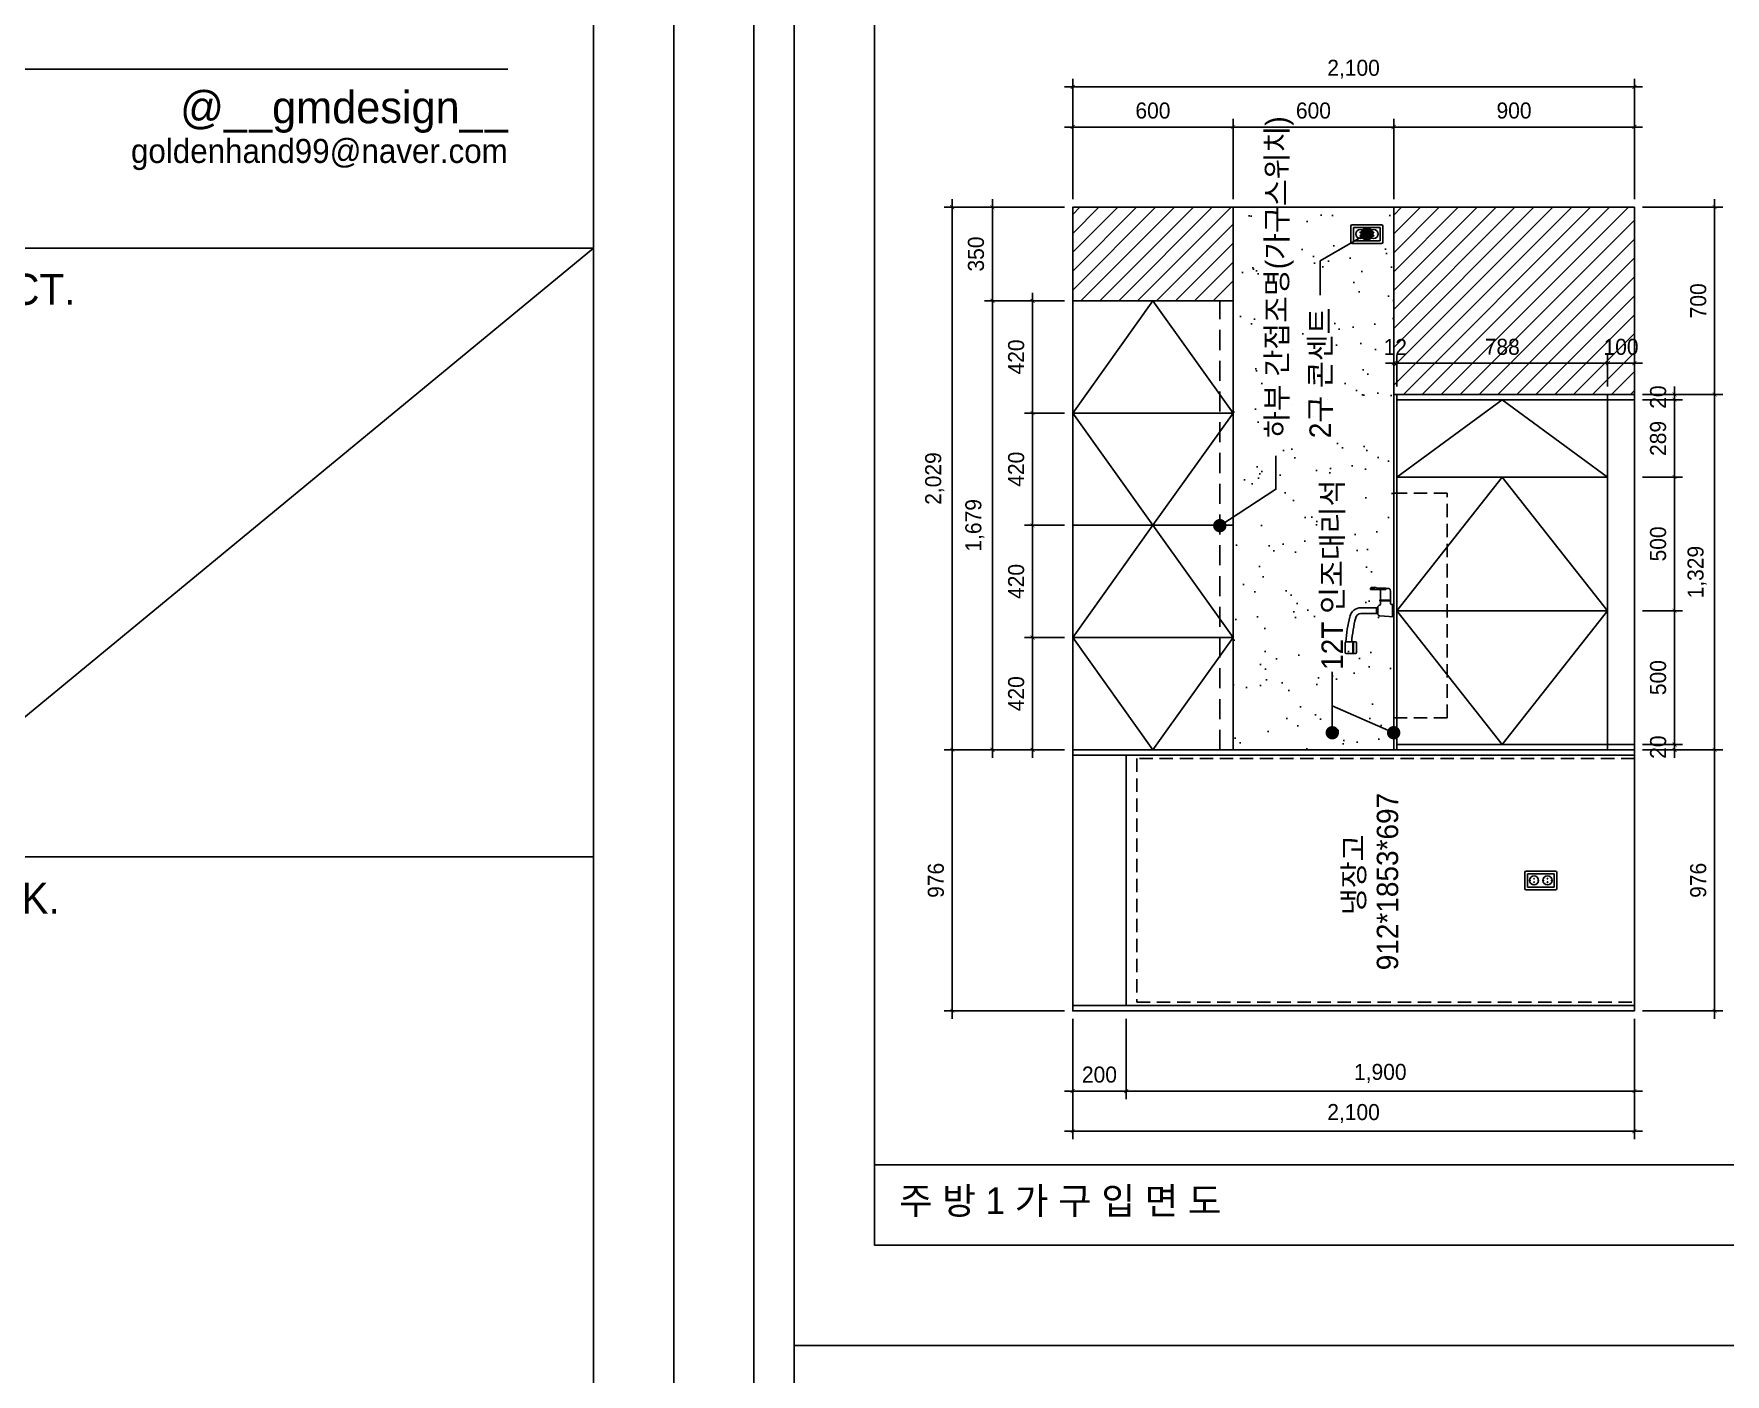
# Model space of a CAD drawing. Header units: inches. Extents: x 4138 to 127072, y -26315 to 43858.
# Drawn here: x 104946 to 111269, y 33076 to 38089 of the extents above; entities that cross this region are included whole.
import ezdxf
from ezdxf.enums import TextEntityAlignment as Align

# ---------------------------------------------------------------- set-up
doc = ezdxf.new("R2010")
doc.units = ezdxf.units.IN
doc.header["$LTSCALE"] = 50
doc.header["$MEASUREMENT"] = 0
doc.linetypes.add('DASHEDX2', pattern=[1.5, 1, -0.5])
doc.linetypes.add('HID', pattern=[2.3, 1.5, -0.8])
for name, color, linetype in [('0-ELC TEXT', 7, 'Continuous'), ('0-SHEET', 7, 'Continuous'), ('03-WAL NEW', 3, 'Continuous'), ('06-FUR', 6, 'Continuous'), ('06-LIGHT', 4, 'Continuous'), ('07-DIM WAL', 5, 'Continuous'), ('F-SYM', 7, 'Continuous'), ('FORM(YOURNAME)-11', 1, 'Continuous'), ('FU', 4, 'Continuous'), ('K-FURNITURE', 7, 'Continuous')]:
    doc.layers.add(name, color=color, linetype=linetype)
doc.styles.add('HY 울릉도 L', font='')
doc.styles.add('YOURNAME', font='HY울릉도M.TTF')
doc.styles.add('코레일둥고', font='Korail_Round_Gothic_Medium.ttf')
doc.styles.get('HY 울릉도 L').set_extended_font_data('HY울릉도L')
doc.dimstyles.new('30', dxfattribs={"dimscale": 30, "dimtxt": 2, "dimasz": 1, "dimexe": 1, "dimexo": 1, "dimgap": 1, "dimtad": 1, "dimdec": 0, "dimrnd": 0.05, "dimdsep": 46, "dimlunit": 6, "dimtxsty": 'HY 울릉도 L', "dimblk": 'ARCHTICK', "dimcen": 2.5, "dimdle": 1, "dimclrd": 133, "dimclre": 133, "dimclrt": 30, "dimadec": 0, "dimazin": 0, "dimtfac": 1, "dimtdec": 0, "dimtix": 1, "dimtmove": 2, "dimatfit": 3, "dimldrblk": 'ARCHTICK', "dimfxl": 1, "dimlwd": -1, "dimlwe": -1, "dimarcsym": 0})

# ---------------------------------------------------------------- blocks, each defined once
blk = doc.blocks.new('FORM-PLAN')
at = {"layer": 'Defpoints', "color": 158}
for p, q in [((10556, 41093), (1346, 33504)), ((1346, -1285), (-71444, -1285))]:
    blk.add_line(p, q, dxfattribs=at)
for points in [[(-71444, -2285), (10556, -2285), (10556, 55115), (-71444, 55115)], [(-69444, 53115), (-64, 53115), (-64, 1215), (-69444, 1215)]]:
    blk.add_lwpolyline(points, close=True, dxfattribs=at)
at = {"layer": 'FORM(YOURNAME)-11', "color": 251}
blk.add_line((2415, 43323), (9487, 43323), dxfattribs=at)
at = {"layer": 'FORM(YOURNAME)-11', "color": 14}
for p, q in [((1346, 41093), (10556, 41093)), ((1346, 33504), (10556, 33504))]:
    blk.add_line(p, q, dxfattribs=at)
at = {"layer": 'FORM(YOURNAME)-11', "color": 250}
blk.add_lwpolyline([(-72444, -3285), (11556, -3285), (11556, 56115), (-72444, 56115)], close=True, dxfattribs=at)
at = {"layer": 'FORM(YOURNAME)-11', "color": 14, "style": 'YOURNAME'}
for s, height, width, p in [('@__gmdesign__', 400, 1.03, (9487, 42649)), ('goldenhand99@naver.com', 300, 0.995, (9487, 42154))]:
    blk.add_text(s, height=height, dxfattribs=dict(at, width=width)).set_placement(p, align=Align.RIGHT)
for s, p in [('PROJECT.', (1603, 40579)), ('REMARK.', (1603, 32989))]:
    blk.add_text(s, height=386.1, dxfattribs=at).set_placement(p, align=Align.MIDDLE_LEFT)
at = {"layer": 'FORM(YOURNAME)-11', "color": 3, "style": 'YOURNAME'}
for tag, height, p in [('1', 450, (9905, 18188)), ('2', 450, (9905, 17544)), ('3', 450, (9905, 16257)), ('4', 450, (9905, 14326)), ('5', 515, (9905, 12009)), ('6', 515, (9905, 9757)), ('7', 515, (9905, 7504)), ('8', 515, (9905, 5252)), ('9', 515, (9905, 2999)), ('10', 515, (5655, 811)), ('11', 515, (9905, 747)), ('12', 515, (5655, -1441)), ('13', 515, (9905, -1441))]:
    blk.add_attdef(tag, text='', height=height, dxfattribs=at).set_placement(p, align=Align.MIDDLE_RIGHT)
blk = doc.blocks.new('A$C3F93256C')
at = {"layer": 'K-FURNITURE', "color": 40, "linetype": 'Continuous'}
for p, q in [((0, 177.8), (0, 142.7)), ((0, 152.5), (44, 152.5)), ((0, 149.9), (44, 149.9)), ((4, 181.8), (40, 181.8)), ((4, 138.7), (40, 138.7)), ((44, 177.8), (44, 142.7)), ((149.8, 122.5), (149.8, 59.4)), ((149.8, 64.4), (171.8, 64.4)), ((171.8, 122.5), (171.8, 59.4)), ((240, 86.1), (245, 86.1)), ((240, 29.3), (240, 86.1)), ((240, 73.2), (245, 73.2)), ((245, 73.2), (245, 86.1)), ((247.4, 67.9), (247.4, 80.8)), ((140.8, 52.1), (137.2, 0)), ((184.1, 5), (137.5, 5)), ((148.7, 59.4), (172.9, 59.4)), ((184, 6.7), (184.4, 0)), ((185.5, 49.3), (240, 49.3)), ((188.9, 12), (234, 12)), ((197.3, 49.3), (197.3, 12)), ((199.8, 49.3), (199.8, 12)), ((245, 29.3), (240, 29.3)), ((244, 22), (244, 29.3)), ((245, 29.3), (245, 62.6))]:
    blk.add_line(p, q, dxfattribs=at)
for centre, radius, start, end in [((4, 177.8), 4, 90, 180), ((4, 142.7), 4, 180, 270), ((40, 177.8), 4, 0, 90), ((40, 142.7), 4, 270, 0), ((5, -359), 539.3, 75.70659, 85.86953), ((5.4, -356.7), 515, 75.56642, 85.70206), ((129.8, 122.5), 20, 0, 78.51264), ((129.8, 122.5), 42, 0, 78.51264), ((240.4, 80.8), 6.97, 0, 49.51036), ((240.4, 67.9), 6.97, 310.48964, 49.51036), ((148.7, 51.4), 8, 90, 175.17874), ((172.9, 51.4), 8, 12.6436, 90), ((185.5, 54.3), 5, 192.6436, 270), ((188.9, 7), 5, 90, 183.94394), ((234, 22), 10, 270, 0)]:
    blk.add_arc(centre, radius, start, end, dxfattribs=at)
blk = doc.blocks.new('_ARCHTICK')
at = {"color": 0, "linetype": 'ByBlock', "const_width": 0.075}
blk.add_lwpolyline([(-0.25, -0.25), (0.25, 0.25)], dxfattribs=at)
blk = doc.blocks.new('*D342')
at = {"layer": '07-DIM WAL', "color": 133, "transparency": 16777216}
for p, q in [((110959.8, 37890.1), (108799.8, 37890.1)), ((108829.8, 37470.1), (108829.8, 37920.1)), ((110929.8, 37470.1), (110929.8, 37920.1))]:
    blk.add_line(p, q, dxfattribs=at)
at = {"layer": 'Defpoints', "color": 0, "transparency": 16777216}
for p in [(108829.8, 37890.1), (108829.8, 37440.1), (110929.8, 37440.1)]:
    blk.add_point(p, dxfattribs=at)
at = {"layer": '07-DIM WAL', "color": 133, "transparency": 16777216, "xscale": 30, "yscale": 30, "zscale": 30, "rotation": 180}
blk.add_blockref('_ARCHTICK', (108829.8, 37890.1), dxfattribs=at)
at = {"layer": '07-DIM WAL', "color": 133, "transparency": 16777216, "xscale": 30, "yscale": 30, "zscale": 30}
blk.add_blockref('_ARCHTICK', (110929.8, 37890.1), dxfattribs=at)
at = {"layer": '07-DIM WAL', "color": 30, "transparency": 16777216, "insert": (109879.8, 37956), "char_height": 60, "attachment_point": 5, "style": 'HY 울릉도 L'}
blk.add_mtext('2,100', dxfattribs=at)
blk = doc.blocks.new('*D343')
at = {"layer": '07-DIM WAL', "color": 133, "transparency": 16777216}
for p, q in [((108829.8, 37470.1), (108829.8, 37770.1)), ((109429.8, 37470.1), (109429.8, 37770.1)), ((108799.8, 37740.1), (109459.8, 37740.1))]:
    blk.add_line(p, q, dxfattribs=at)
at = {"layer": 'Defpoints', "color": 0, "transparency": 16777216}
for p in [(109429.8, 37740.1), (108829.8, 37440.1), (109429.8, 37440.1)]:
    blk.add_point(p, dxfattribs=at)
at = {"layer": '07-DIM WAL', "color": 133, "transparency": 16777216, "xscale": 30, "yscale": 30, "zscale": 30, "rotation": 180}
blk.add_blockref('_ARCHTICK', (108829.8, 37740.1), dxfattribs=at)
at = {"layer": '07-DIM WAL', "color": 133, "transparency": 16777216, "xscale": 30, "yscale": 30, "zscale": 30}
blk.add_blockref('_ARCHTICK', (109429.8, 37740.1), dxfattribs=at)
at = {"layer": '07-DIM WAL', "color": 30, "transparency": 16777216, "insert": (109129.8, 37801.3), "char_height": 60, "attachment_point": 5, "style": 'HY 울릉도 L'}
blk.add_mtext('600', dxfattribs=at)
blk = doc.blocks.new('*D344')
at = {"layer": '07-DIM WAL', "color": 133, "transparency": 16777216}
for p, q in [((109429.8, 37470.1), (109429.8, 37770.1)), ((110029.8, 37470.1), (110029.8, 37770.1)), ((109399.8, 37740.1), (110059.8, 37740.1))]:
    blk.add_line(p, q, dxfattribs=at)
at = {"layer": 'Defpoints', "color": 0, "transparency": 16777216}
for p in [(110029.8, 37740.1), (109429.8, 37440.1), (110029.8, 37440.1)]:
    blk.add_point(p, dxfattribs=at)
at = {"layer": '07-DIM WAL', "color": 133, "transparency": 16777216, "xscale": 30, "yscale": 30, "zscale": 30, "rotation": 180}
blk.add_blockref('_ARCHTICK', (109429.8, 37740.1), dxfattribs=at)
at = {"layer": '07-DIM WAL', "color": 133, "transparency": 16777216, "xscale": 30, "yscale": 30, "zscale": 30}
blk.add_blockref('_ARCHTICK', (110029.8, 37740.1), dxfattribs=at)
at = {"layer": '07-DIM WAL', "color": 30, "transparency": 16777216, "insert": (109729.8, 37801.3), "char_height": 60, "attachment_point": 5, "style": 'HY 울릉도 L'}
blk.add_mtext('600', dxfattribs=at)
blk = doc.blocks.new('*D345')
at = {"layer": '07-DIM WAL', "color": 133, "transparency": 16777216}
for p, q in [((110029.8, 37470.1), (110029.8, 37770.1)), ((110929.8, 37470.1), (110929.8, 37770.1)), ((109999.8, 37740.1), (110959.8, 37740.1))]:
    blk.add_line(p, q, dxfattribs=at)
at = {"layer": 'Defpoints', "color": 0, "transparency": 16777216}
for p in [(110929.8, 37740.1), (110029.8, 37440.1), (110929.8, 37440.1)]:
    blk.add_point(p, dxfattribs=at)
at = {"layer": '07-DIM WAL', "color": 133, "transparency": 16777216, "xscale": 30, "yscale": 30, "zscale": 30, "rotation": 180}
blk.add_blockref('_ARCHTICK', (110029.8, 37740.1), dxfattribs=at)
at = {"layer": '07-DIM WAL', "color": 133, "transparency": 16777216, "xscale": 30, "yscale": 30, "zscale": 30}
blk.add_blockref('_ARCHTICK', (110929.8, 37740.1), dxfattribs=at)
at = {"layer": '07-DIM WAL', "color": 30, "transparency": 16777216, "insert": (110479.8, 37801.4), "char_height": 60, "attachment_point": 5, "style": 'HY 울릉도 L'}
blk.add_mtext('900', dxfattribs=at)
blk = doc.blocks.new('*D346')
at = {"layer": '07-DIM WAL', "color": 133, "transparency": 16777216}
for p, q in [((110829.8, 36770.1), (110829.8, 36886.5)), ((110929.8, 36770.1), (110929.8, 36886.5)), ((110829.8, 36856.5), (110799.8, 36856.5)), ((110829.8, 36856.5), (110929.8, 36856.5)), ((110929.8, 36856.5), (110959.8, 36856.5))]:
    blk.add_line(p, q, dxfattribs=at)
at = {"layer": 'Defpoints', "color": 0, "transparency": 16777216}
for p in [(110929.8, 36856.5), (110829.8, 36740.1), (110929.8, 36740.1)]:
    blk.add_point(p, dxfattribs=at)
at = {"layer": '07-DIM WAL', "color": 133, "transparency": 16777216, "xscale": 30, "yscale": 30, "zscale": 30}
blk.add_blockref('_ARCHTICK', (110829.8, 36856.5), dxfattribs=at)
at = {"layer": '07-DIM WAL', "color": 133, "transparency": 16777216, "xscale": 30, "yscale": 30, "zscale": 30, "rotation": 180}
blk.add_blockref('_ARCHTICK', (110929.8, 36856.5), dxfattribs=at)
at = {"layer": '07-DIM WAL', "color": 30, "transparency": 16777216, "insert": (110879.8, 36917.7), "char_height": 60, "attachment_point": 5, "style": 'HY 울릉도 L'}
blk.add_mtext('100', dxfattribs=at)
blk = doc.blocks.new('*D347')
at = {"layer": '07-DIM WAL', "color": 133, "transparency": 16777216}
for p, q in [((110041.8, 36770.1), (110041.8, 36886.5)), ((110829.8, 36770.1), (110829.8, 36886.5)), ((110859.8, 36856.5), (110011.8, 36856.5))]:
    blk.add_line(p, q, dxfattribs=at)
at = {"layer": 'Defpoints', "color": 0, "transparency": 16777216}
for p in [(110041.8, 36856.5), (110041.8, 36740.1), (110829.8, 36740.1)]:
    blk.add_point(p, dxfattribs=at)
at = {"layer": '07-DIM WAL', "color": 133, "transparency": 16777216, "xscale": 30, "yscale": 30, "zscale": 30, "rotation": 180}
blk.add_blockref('_ARCHTICK', (110041.8, 36856.5), dxfattribs=at)
at = {"layer": '07-DIM WAL', "color": 133, "transparency": 16777216, "xscale": 30, "yscale": 30, "zscale": 30}
blk.add_blockref('_ARCHTICK', (110829.8, 36856.5), dxfattribs=at)
at = {"layer": '07-DIM WAL', "color": 30, "transparency": 16777216, "insert": (110435.8, 36917.8), "char_height": 60, "attachment_point": 5, "style": 'HY 울릉도 L'}
blk.add_mtext('788', dxfattribs=at)
blk = doc.blocks.new('*D348')
at = {"layer": '07-DIM WAL', "color": 133, "transparency": 16777216}
for p, q in [((110029.8, 36770.1), (110029.8, 36886.5)), ((110041.8, 36770.1), (110041.8, 36886.5)), ((110029.8, 36856.5), (109999.8, 36856.5)), ((110041.8, 36856.5), (110029.8, 36856.5)), ((110041.8, 36856.5), (110071.8, 36856.5))]:
    blk.add_line(p, q, dxfattribs=at)
at = {"layer": 'Defpoints', "color": 0, "transparency": 16777216}
for p in [(110029.8, 36856.5), (110029.8, 36740.1), (110041.8, 36740.1)]:
    blk.add_point(p, dxfattribs=at)
at = {"layer": '07-DIM WAL', "color": 133, "transparency": 16777216, "xscale": 30, "yscale": 30, "zscale": 30}
blk.add_blockref('_ARCHTICK', (110029.8, 36856.5), dxfattribs=at)
at = {"layer": '07-DIM WAL', "color": 133, "transparency": 16777216, "xscale": 30, "yscale": 30, "zscale": 30, "rotation": 180}
blk.add_blockref('_ARCHTICK', (110041.8, 36856.5), dxfattribs=at)
at = {"layer": '07-DIM WAL', "color": 30, "transparency": 16777216, "insert": (110035.8, 36917.2), "char_height": 60, "attachment_point": 5, "style": 'HY 울릉도 L'}
blk.add_mtext('12', dxfattribs=at)
blk = doc.blocks.new('*D349')
at = {"layer": '07-DIM WAL', "color": 133, "transparency": 16777216}
for p, q in [((110959.8, 37440.1), (111259.8, 37440.1)), ((111229.8, 37470.1), (111229.8, 36710.1)), ((110959.8, 36740.1), (111259.8, 36740.1))]:
    blk.add_line(p, q, dxfattribs=at)
at = {"layer": 'Defpoints', "color": 0, "transparency": 16777216}
for p in [(110929.8, 37440.1), (110929.8, 36740.1), (111229.8, 36740.1)]:
    blk.add_point(p, dxfattribs=at)
at = {"layer": '07-DIM WAL', "color": 133, "transparency": 16777216, "xscale": 30, "yscale": 30, "zscale": 30}
for p, rotation in [((111229.8, 37440.1), 90), ((111229.8, 36740.1), 270)]:
    blk.add_blockref('_ARCHTICK', p, dxfattribs=dict(at, rotation=rotation))
at = {"layer": '07-DIM WAL', "color": 30, "transparency": 16777216, "insert": (111168.6, 37090.1), "char_height": 60, "attachment_point": 5, "rotation": 90, "style": 'HY 울릉도 L'}
blk.add_mtext('700', dxfattribs=at)
blk = doc.blocks.new('*D350')
at = {"layer": '07-DIM WAL', "color": 133, "transparency": 16777216}
for p, q in [((110959.8, 36740.1), (111259.8, 36740.1)), ((111229.8, 35381.1), (111229.8, 36770.1)), ((110959.8, 35411.1), (111259.8, 35411.1))]:
    blk.add_line(p, q, dxfattribs=at)
at = {"layer": 'Defpoints', "color": 0, "transparency": 16777216}
for p in [(110929.8, 36740.1), (111229.8, 36740.1), (110929.8, 35411.1)]:
    blk.add_point(p, dxfattribs=at)
at = {"layer": '07-DIM WAL', "color": 133, "transparency": 16777216, "xscale": 30, "yscale": 30, "zscale": 30}
for p, rotation in [((111229.8, 36740.1), 90), ((111229.8, 35411.1), 270)]:
    blk.add_blockref('_ARCHTICK', p, dxfattribs=dict(at, rotation=rotation))
at = {"layer": '07-DIM WAL', "color": 30, "transparency": 16777216, "insert": (111163.9, 36075.6), "char_height": 60, "attachment_point": 5, "rotation": 90, "style": 'HY 울릉도 L'}
blk.add_mtext('1,329', dxfattribs=at)
blk = doc.blocks.new('*D351')
at = {"layer": '07-DIM WAL', "color": 133, "transparency": 16777216}
for p, q in [((110959.8, 35411.1), (111259.8, 35411.1)), ((111229.8, 35441.1), (111229.8, 34405.1)), ((110959.8, 34435.1), (111259.8, 34435.1))]:
    blk.add_line(p, q, dxfattribs=at)
at = {"layer": 'Defpoints', "color": 0, "transparency": 16777216}
for p in [(110929.8, 35411.1), (110929.8, 34435.1), (111229.8, 34435.1)]:
    blk.add_point(p, dxfattribs=at)
at = {"layer": '07-DIM WAL', "color": 133, "transparency": 16777216, "xscale": 30, "yscale": 30, "zscale": 30}
for p, rotation in [((111229.8, 35411.1), 90), ((111229.8, 34435.1), 270)]:
    blk.add_blockref('_ARCHTICK', p, dxfattribs=dict(at, rotation=rotation))
at = {"layer": '07-DIM WAL', "color": 30, "transparency": 16777216, "insert": (111168.5, 34923.1), "char_height": 60, "attachment_point": 5, "rotation": 90, "style": 'HY 울릉도 L'}
blk.add_mtext('976', dxfattribs=at)
blk = doc.blocks.new('*D352')
at = {"layer": '07-DIM WAL', "color": 133, "transparency": 16777216}
for p, q in [((111079.8, 36750.1), (111079.8, 36401.1)), ((110959.8, 36720.1), (111109.8, 36720.1)), ((110959.8, 36431.1), (111109.8, 36431.1))]:
    blk.add_line(p, q, dxfattribs=at)
at = {"layer": 'Defpoints', "color": 0, "transparency": 16777216}
for p in [(110929.8, 36720.1), (110929.8, 36431.1), (111079.8, 36431.1)]:
    blk.add_point(p, dxfattribs=at)
at = {"layer": '07-DIM WAL', "color": 133, "transparency": 16777216, "xscale": 30, "yscale": 30, "zscale": 30}
for p, rotation in [((111079.8, 36720.1), 90), ((111079.8, 36431.1), 270)]:
    blk.add_blockref('_ARCHTICK', p, dxfattribs=dict(at, rotation=rotation))
at = {"layer": '07-DIM WAL', "color": 30, "transparency": 16777216, "insert": (111018.5, 36575.6), "char_height": 60, "attachment_point": 5, "rotation": 90, "style": 'HY 울릉도 L'}
blk.add_mtext('289', dxfattribs=at)
blk = doc.blocks.new('*D353')
at = {"layer": '07-DIM WAL', "color": 133, "transparency": 16777216}
for p, q in [((110959.8, 36431.1), (111109.8, 36431.1)), ((111079.8, 36461.1), (111079.8, 35901.1)), ((110959.8, 35931.1), (111109.8, 35931.1))]:
    blk.add_line(p, q, dxfattribs=at)
at = {"layer": 'Defpoints', "color": 0, "transparency": 16777216}
for p in [(110929.8, 36431.1), (110929.8, 35931.1), (111079.8, 35931.1)]:
    blk.add_point(p, dxfattribs=at)
at = {"layer": '07-DIM WAL', "color": 133, "transparency": 16777216, "xscale": 30, "yscale": 30, "zscale": 30}
for p, rotation in [((111079.8, 36431.1), 90), ((111079.8, 35931.1), 270)]:
    blk.add_blockref('_ARCHTICK', p, dxfattribs=dict(at, rotation=rotation))
at = {"layer": '07-DIM WAL', "color": 30, "transparency": 16777216, "insert": (111018.5, 36181.1), "char_height": 60, "attachment_point": 5, "rotation": 90, "style": 'HY 울릉도 L'}
blk.add_mtext('500', dxfattribs=at)
blk = doc.blocks.new('*D354')
at = {"layer": '07-DIM WAL', "color": 133, "transparency": 16777216}
for p, q in [((110959.8, 35931.1), (111109.8, 35931.1)), ((111079.8, 35961.1), (111079.8, 35401.1)), ((110959.8, 35431.1), (111109.8, 35431.1))]:
    blk.add_line(p, q, dxfattribs=at)
at = {"layer": 'Defpoints', "color": 0, "transparency": 16777216}
for p in [(110929.8, 35931.1), (110929.8, 35431.1), (111079.8, 35431.1)]:
    blk.add_point(p, dxfattribs=at)
at = {"layer": '07-DIM WAL', "color": 133, "transparency": 16777216, "xscale": 30, "yscale": 30, "zscale": 30}
for p, rotation in [((111079.8, 35931.1), 90), ((111079.8, 35431.1), 270)]:
    blk.add_blockref('_ARCHTICK', p, dxfattribs=dict(at, rotation=rotation))
at = {"layer": '07-DIM WAL', "color": 30, "transparency": 16777216, "insert": (111018.5, 35681.1), "char_height": 60, "attachment_point": 5, "rotation": 90, "style": 'HY 울릉도 L'}
blk.add_mtext('500', dxfattribs=at)
blk = doc.blocks.new('*D355')
at = {"layer": '07-DIM WAL', "color": 133, "transparency": 16777216}
for p, q in [((108829.8, 34405.1), (108829.8, 33955.1)), ((110929.8, 34405.1), (110929.8, 33955.1)), ((110959.8, 33985.1), (108799.8, 33985.1))]:
    blk.add_line(p, q, dxfattribs=at)
at = {"layer": 'Defpoints', "color": 0, "transparency": 16777216}
for p in [(108829.8, 34435.1), (110929.8, 34435.1), (108829.8, 33985.1)]:
    blk.add_point(p, dxfattribs=at)
at = {"layer": '07-DIM WAL', "color": 133, "transparency": 16777216, "xscale": 30, "yscale": 30, "zscale": 30, "rotation": 180}
blk.add_blockref('_ARCHTICK', (108829.8, 33985.1), dxfattribs=at)
at = {"layer": '07-DIM WAL', "color": 133, "transparency": 16777216, "xscale": 30, "yscale": 30, "zscale": 30}
blk.add_blockref('_ARCHTICK', (110929.8, 33985.1), dxfattribs=at)
at = {"layer": '07-DIM WAL', "color": 30, "transparency": 16777216, "insert": (109879.8, 34051), "char_height": 60, "attachment_point": 5, "style": 'HY 울릉도 L'}
blk.add_mtext('2,100', dxfattribs=at)
blk = doc.blocks.new('*D356')
at = {"layer": '07-DIM WAL', "color": 133, "transparency": 16777216}
for p, q in [((108829.8, 34405.1), (108829.8, 34105.1)), ((109029.8, 34405.1), (109029.8, 34105.1)), ((108829.8, 34135.1), (108799.8, 34135.1)), ((108829.8, 34135.1), (109029.8, 34135.1)), ((109029.8, 34135.1), (109059.8, 34135.1))]:
    blk.add_line(p, q, dxfattribs=at)
at = {"layer": 'Defpoints', "color": 0, "transparency": 16777216}
for p in [(108829.8, 34435.1), (109029.8, 34435.1), (109029.8, 34135.1)]:
    blk.add_point(p, dxfattribs=at)
at = {"layer": '07-DIM WAL', "color": 133, "transparency": 16777216, "xscale": 30, "yscale": 30, "zscale": 30}
blk.add_blockref('_ARCHTICK', (108829.8, 34135.1), dxfattribs=at)
at = {"layer": '07-DIM WAL', "color": 133, "transparency": 16777216, "xscale": 30, "yscale": 30, "zscale": 30, "rotation": 180}
blk.add_blockref('_ARCHTICK', (109029.8, 34135.1), dxfattribs=at)
at = {"layer": '07-DIM WAL', "color": 30, "transparency": 16777216, "insert": (108929.8, 34196.3), "char_height": 60, "attachment_point": 5, "style": 'HY 울릉도 L'}
blk.add_mtext('200', dxfattribs=at)
blk = doc.blocks.new('*D357')
at = {"layer": '07-DIM WAL', "color": 133, "transparency": 16777216}
for p, q in [((109029.8, 34405.1), (109029.8, 34105.1)), ((110929.8, 34405.1), (110929.8, 34105.1)), ((108999.8, 34135.1), (110959.8, 34135.1))]:
    blk.add_line(p, q, dxfattribs=at)
at = {"layer": 'Defpoints', "color": 0, "transparency": 16777216}
for p in [(109029.8, 34435.1), (110929.8, 34435.1), (110929.8, 34135.1)]:
    blk.add_point(p, dxfattribs=at)
at = {"layer": '07-DIM WAL', "color": 133, "transparency": 16777216, "xscale": 30, "yscale": 30, "zscale": 30, "rotation": 180}
blk.add_blockref('_ARCHTICK', (109029.8, 34135.1), dxfattribs=at)
at = {"layer": '07-DIM WAL', "color": 133, "transparency": 16777216, "xscale": 30, "yscale": 30, "zscale": 30}
blk.add_blockref('_ARCHTICK', (110929.8, 34135.1), dxfattribs=at)
at = {"layer": '07-DIM WAL', "color": 30, "transparency": 16777216, "insert": (109979.8, 34201.1), "char_height": 60, "attachment_point": 5, "style": 'HY 울릉도 L'}
blk.add_mtext('1,900', dxfattribs=at)
blk = doc.blocks.new('*D358')
at = {"layer": '07-DIM WAL', "color": 133, "transparency": 16777216}
for p, q in [((108799.8, 37440.1), (108349.8, 37440.1)), ((108379.8, 37470.1), (108379.8, 35381.1)), ((108799.8, 35411.1), (108349.8, 35411.1))]:
    blk.add_line(p, q, dxfattribs=at)
at = {"layer": 'Defpoints', "color": 0, "transparency": 16777216}
for p in [(108829.8, 37440.1), (108379.8, 35411.1), (108829.8, 35411.1)]:
    blk.add_point(p, dxfattribs=at)
at = {"layer": '07-DIM WAL', "color": 133, "transparency": 16777216, "xscale": 30, "yscale": 30, "zscale": 30}
for p, rotation in [((108379.8, 37440.1), 90), ((108379.8, 35411.1), 270)]:
    blk.add_blockref('_ARCHTICK', p, dxfattribs=dict(at, rotation=rotation))
at = {"layer": '07-DIM WAL', "color": 30, "transparency": 16777216, "insert": (108313.9, 36425.6), "char_height": 60, "attachment_point": 5, "rotation": 90, "style": 'HY 울릉도 L'}
blk.add_mtext('2,029', dxfattribs=at)
blk = doc.blocks.new('*D359')
at = {"layer": '07-DIM WAL', "color": 133, "transparency": 16777216}
for p, q in [((108799.8, 35411.1), (108349.8, 35411.1)), ((108379.8, 35441.1), (108379.8, 34405.1)), ((108799.8, 34435.1), (108349.8, 34435.1))]:
    blk.add_line(p, q, dxfattribs=at)
at = {"layer": 'Defpoints', "color": 0, "transparency": 16777216}
for p in [(108829.8, 35411.1), (108379.8, 34435.1), (108829.8, 34435.1)]:
    blk.add_point(p, dxfattribs=at)
at = {"layer": '07-DIM WAL', "color": 133, "transparency": 16777216, "xscale": 30, "yscale": 30, "zscale": 30}
for p, rotation in [((108379.8, 35411.1), 90), ((108379.8, 34435.1), 270)]:
    blk.add_blockref('_ARCHTICK', p, dxfattribs=dict(at, rotation=rotation))
at = {"layer": '07-DIM WAL', "color": 30, "transparency": 16777216, "insert": (108318.5, 34923.1), "char_height": 60, "attachment_point": 5, "rotation": 90, "style": 'HY 울릉도 L'}
blk.add_mtext('976', dxfattribs=at)
blk = doc.blocks.new('*D360')
at = {"layer": '07-DIM WAL', "color": 133, "transparency": 16777216}
for p, q in [((108529.8, 35381.1), (108529.8, 37120.1)), ((108799.8, 37090.1), (108499.8, 37090.1)), ((108799.8, 35411.1), (108499.8, 35411.1))]:
    blk.add_line(p, q, dxfattribs=at)
at = {"layer": 'Defpoints', "color": 0, "transparency": 16777216}
for p in [(108529.8, 37090.1), (108829.8, 37090.1), (108829.8, 35411.1)]:
    blk.add_point(p, dxfattribs=at)
at = {"layer": '07-DIM WAL', "color": 133, "transparency": 16777216, "xscale": 30, "yscale": 30, "zscale": 30}
for p, rotation in [((108529.8, 37090.1), 90), ((108529.8, 35411.1), 270)]:
    blk.add_blockref('_ARCHTICK', p, dxfattribs=dict(at, rotation=rotation))
at = {"layer": '07-DIM WAL', "color": 30, "transparency": 16777216, "insert": (108463.9, 36250.6), "char_height": 60, "attachment_point": 5, "rotation": 90, "style": 'HY 울릉도 L'}
blk.add_mtext('1,679', dxfattribs=at)
blk = doc.blocks.new('*D361')
at = {"layer": '07-DIM WAL', "color": 133, "transparency": 16777216}
for p, q in [((108799.8, 37440.1), (108499.8, 37440.1)), ((108529.8, 37470.1), (108529.8, 37060.1)), ((108799.8, 37090.1), (108499.8, 37090.1))]:
    blk.add_line(p, q, dxfattribs=at)
at = {"layer": 'Defpoints', "color": 0, "transparency": 16777216}
for p in [(108829.8, 37440.1), (108529.8, 37090.1), (108829.8, 37090.1)]:
    blk.add_point(p, dxfattribs=at)
at = {"layer": '07-DIM WAL', "color": 133, "transparency": 16777216, "xscale": 30, "yscale": 30, "zscale": 30}
for p, rotation in [((108529.8, 37440.1), 90), ((108529.8, 37090.1), 270)]:
    blk.add_blockref('_ARCHTICK', p, dxfattribs=dict(at, rotation=rotation))
at = {"layer": '07-DIM WAL', "color": 30, "transparency": 16777216, "insert": (108468.5, 37265.1), "char_height": 60, "attachment_point": 5, "rotation": 90, "style": 'HY 울릉도 L'}
blk.add_mtext('350', dxfattribs=at)
blk = doc.blocks.new('*D362')
at = {"layer": '07-DIM WAL', "color": 133, "transparency": 16777216}
for p, q in [((108679.8, 37120.1), (108679.8, 36640.3)), ((108799.8, 37090.1), (108649.8, 37090.1)), ((108799.8, 36670.3), (108649.8, 36670.3))]:
    blk.add_line(p, q, dxfattribs=at)
at = {"layer": 'Defpoints', "color": 0, "transparency": 16777216}
for p in [(108829.8, 37090.1), (108679.8, 36670.3), (108829.8, 36670.3)]:
    blk.add_point(p, dxfattribs=at)
at = {"layer": '07-DIM WAL', "color": 133, "transparency": 16777216, "xscale": 30, "yscale": 30, "zscale": 30}
for p, rotation in [((108679.8, 37090.1), 90), ((108679.8, 36670.3), 270)]:
    blk.add_blockref('_ARCHTICK', p, dxfattribs=dict(at, rotation=rotation))
at = {"layer": '07-DIM WAL', "color": 30, "transparency": 16777216, "insert": (108618.6, 36880.2), "char_height": 60, "attachment_point": 5, "rotation": 90, "style": 'HY 울릉도 L'}
blk.add_mtext('420', dxfattribs=at)
blk = doc.blocks.new('*D363')
at = {"layer": '07-DIM WAL', "color": 133, "transparency": 16777216}
for p, q in [((108679.8, 36700.3), (108679.8, 36220.6)), ((108799.8, 36670.3), (108649.8, 36670.3)), ((108799.8, 36250.6), (108649.8, 36250.6))]:
    blk.add_line(p, q, dxfattribs=at)
at = {"layer": 'Defpoints', "color": 0, "transparency": 16777216}
for p in [(108829.8, 36670.3), (108679.8, 36250.6), (108829.8, 36250.6)]:
    blk.add_point(p, dxfattribs=at)
at = {"layer": '07-DIM WAL', "color": 133, "transparency": 16777216, "xscale": 30, "yscale": 30, "zscale": 30}
for p, rotation in [((108679.8, 36670.3), 90), ((108679.8, 36250.6), 270)]:
    blk.add_blockref('_ARCHTICK', p, dxfattribs=dict(at, rotation=rotation))
at = {"layer": '07-DIM WAL', "color": 30, "transparency": 16777216, "insert": (108618.6, 36460.4), "char_height": 60, "attachment_point": 5, "rotation": 90, "style": 'HY 울릉도 L'}
blk.add_mtext('420', dxfattribs=at)
blk = doc.blocks.new('*D364')
at = {"layer": '07-DIM WAL', "color": 133, "transparency": 16777216}
for p, q in [((108799.8, 36250.6), (108649.8, 36250.6)), ((108679.8, 36280.6), (108679.8, 35800.8)), ((108799.8, 35830.8), (108649.8, 35830.8))]:
    blk.add_line(p, q, dxfattribs=at)
at = {"layer": 'Defpoints', "color": 0, "transparency": 16777216}
for p in [(108829.8, 36250.6), (108679.8, 35830.8), (108829.8, 35830.8)]:
    blk.add_point(p, dxfattribs=at)
at = {"layer": '07-DIM WAL', "color": 133, "transparency": 16777216, "xscale": 30, "yscale": 30, "zscale": 30}
for p, rotation in [((108679.8, 36250.6), 90), ((108679.8, 35830.8), 270)]:
    blk.add_blockref('_ARCHTICK', p, dxfattribs=dict(at, rotation=rotation))
at = {"layer": '07-DIM WAL', "color": 30, "transparency": 16777216, "insert": (108618.6, 36040.7), "char_height": 60, "attachment_point": 5, "rotation": 90, "style": 'HY 울릉도 L'}
blk.add_mtext('420', dxfattribs=at)
blk = doc.blocks.new('*D365')
at = {"layer": '07-DIM WAL', "color": 133, "transparency": 16777216}
for p, q in [((108679.8, 35860.8), (108679.8, 35381.1)), ((108799.8, 35830.8), (108649.8, 35830.8)), ((108799.8, 35411.1), (108649.8, 35411.1))]:
    blk.add_line(p, q, dxfattribs=at)
at = {"layer": 'Defpoints', "color": 0, "transparency": 16777216}
for p in [(108829.8, 35830.8), (108679.8, 35411.1), (108829.8, 35411.1)]:
    blk.add_point(p, dxfattribs=at)
at = {"layer": '07-DIM WAL', "color": 133, "transparency": 16777216, "xscale": 30, "yscale": 30, "zscale": 30}
for p, rotation in [((108679.8, 35830.8), 90), ((108679.8, 35411.1), 270)]:
    blk.add_blockref('_ARCHTICK', p, dxfattribs=dict(at, rotation=rotation))
at = {"layer": '07-DIM WAL', "color": 30, "transparency": 16777216, "insert": (108618.6, 35620.9), "char_height": 60, "attachment_point": 5, "rotation": 90, "style": 'HY 울릉도 L'}
blk.add_mtext('420', dxfattribs=at)
blk = doc.blocks.new('A$C0A3709C6')
at = {"layer": 'FU'}
for p, q in [((0, 5), (0, 115)), ((5, 120), (65, 120)), ((10, 10), (10, 110)), ((60, 110), (10, 110)), ((34.1, 100), (34.1, 102)), ((36.1, 100), (34.1, 100)), ((34.1, 70), (34.1, 68)), ((36.1, 70), (34.1, 70)), ((36.1, 100), (36.1, 102)), ((36.1, 70), (36.1, 68)), ((60, 10), (60, 110)), ((60, 10), (60, 110)), ((70, 5), (70, 115)), ((60, 10), (10, 10)), ((34.1, 50), (34.1, 52)), ((36.1, 50), (34.1, 50)), ((34.1, 20), (34.1, 18)), ((36.1, 20), (34.1, 20)), ((36.1, 50), (36.1, 52)), ((36.1, 20), (36.1, 18)), ((5, 0), (65, 0))]:
    blk.add_line(p, q, dxfattribs=at)
for centre, radius in [((35, 85), 17), ((28.5, 85), 1.03), ((41.5, 85), 1.03), ((35, 35), 17), ((28.5, 35), 1.03), ((41.5, 35), 1.03)]:
    blk.add_circle(centre, radius, dxfattribs=at)
for centre, start, end in [((5, 115), 90, 180), ((65, 115), 0, 90), ((5, 5), 180, 270), ((65, 5), 270, 0)]:
    blk.add_arc(centre, 5, start, end, dxfattribs=at)
blk = doc.blocks.new('*D563')
at = {"layer": '07-DIM WAL', "color": 133, "transparency": 16777216}
for p, q in [((110959.8, 35431.1), (111109.8, 35431.1)), ((110959.8, 35411.1), (111109.8, 35411.1)), ((111079.8, 35431.1), (111079.8, 35461.1)), ((111079.8, 35431.1), (111079.8, 35411.1)), ((111079.8, 35411.1), (111079.8, 35381.1))]:
    blk.add_line(p, q, dxfattribs=at)
at = {"layer": 'Defpoints', "color": 0, "transparency": 16777216}
for p in [(110929.8, 35431.1), (110929.8, 35411.1), (111079.8, 35411.1)]:
    blk.add_point(p, dxfattribs=at)
at = {"layer": '07-DIM WAL', "color": 133, "transparency": 16777216, "xscale": 30, "yscale": 30, "zscale": 30}
for p, rotation in [((111079.8, 35431.1), 270), ((111079.8, 35411.1), 90)]:
    blk.add_blockref('_ARCHTICK', p, dxfattribs=dict(at, rotation=rotation))
at = {"layer": '07-DIM WAL', "color": 30, "transparency": 16777216, "insert": (111018.6, 35421.1), "char_height": 60, "attachment_point": 5, "rotation": 90, "style": 'HY 울릉도 L'}
blk.add_mtext('20', dxfattribs=at)
blk = doc.blocks.new('*D564')
at = {"layer": '07-DIM WAL', "color": 133, "transparency": 16777216}
for p, q in [((110959.8, 36740.1), (111109.8, 36740.1)), ((111079.8, 36740.1), (111079.8, 36770.1)), ((111079.8, 36740.1), (111079.8, 36720.1)), ((110959.8, 36720.1), (111109.8, 36720.1)), ((111079.8, 36720.1), (111079.8, 36690.1))]:
    blk.add_line(p, q, dxfattribs=at)
at = {"layer": 'Defpoints', "color": 0, "transparency": 16777216}
for p in [(110929.8, 36740.1), (110929.8, 36720.1), (111079.8, 36720.1)]:
    blk.add_point(p, dxfattribs=at)
at = {"layer": '07-DIM WAL', "color": 133, "transparency": 16777216, "xscale": 30, "yscale": 30, "zscale": 30}
for p, rotation in [((111079.8, 36740.1), 270), ((111079.8, 36720.1), 90)]:
    blk.add_blockref('_ARCHTICK', p, dxfattribs=dict(at, rotation=rotation))
at = {"layer": '07-DIM WAL', "color": 30, "transparency": 16777216, "insert": (111018.6, 36730.1), "char_height": 60, "attachment_point": 5, "rotation": 90, "style": 'HY 울릉도 L'}
blk.add_mtext('20', dxfattribs=at)

msp = doc.modelspace()

# ---------------------------------------------------------------- hatches: boundary and pattern name
at = {"layer": '03-WAL NEW'}
h = msp.add_hatch(dxfattribs=at)
h.set_pattern_fill('_USER', color=8, scale=50, angle=45, pattern_type=0)
h.set_pattern_definition([(45, (23837.436, 19949.39), (-35.35534, 35.35534), [])])
h.paths.add_polyline_path([(110029.8, 36740.1), (110929.8, 36740.1), (110929.8, 37440.1), (110029.8, 37440.1)])
h.paths.add_polyline_path([(108829.8, 37090.1), (109429.8, 37090.1), (109429.8, 37440.1), (108829.8, 37440.1)])
h = msp.add_hatch(dxfattribs=at)
h.set_pattern_fill('AR-SAND', color=8, scale=100, double=1)
h.paths.add_polyline_path([(110029.8, 37440.1), (109429.8, 37440.1), (109429.8, 35411.1), (110029.8, 35411.1)])

# ---------------------------------------------------------------- linework, layer by layer
at = {"layer": '0-ELC TEXT'}
msp.add_line((109800.2, 35575.9), (109800.2, 35475), dxfattribs=at)
for points in [[(109929.8, 37340.1), (109755.2, 37239.1), (109755.2, 37111.8)], [(110029.8, 35475), (109800.2, 35575.9), (109800.2, 35703.2)]]:
    msp.add_lwpolyline(points, dxfattribs=at)
at = {"layer": '0-ELC TEXT', "const_width": 25}
for points in [[(109929.8, 37327.6, 1), (109929.8, 37352.6, 1)], [(109800.2, 35487.5, -1), (109800.2, 35462.5, -1)], [(110029.8, 35487.5, -1), (110029.8, 35462.5, -1)]]:
    msp.add_lwpolyline(points, format="xyb", close=True, dxfattribs=at)
at = {"layer": '0-ELC TEXT', "color": 10}
msp.add_lwpolyline([(109379.8, 36249.3), (109589.4, 36385.3), (109589.4, 36511.1)], dxfattribs=at)
at = {"layer": '0-ELC TEXT', "color": 10, "const_width": 25}
msp.add_lwpolyline([(109367.3, 36249.3, 1), (109392.3, 36249.3, 1)], format="xyb", close=True, dxfattribs=at)
at = {"layer": '0-SHEET'}
for p, q in [((108088.4, 33859), (118495.4, 33859)), ((108088.4, 33559), (118495.4, 33559))]:
    msp.add_line(p, q, dxfattribs=at)
at = {"layer": '06-FUR'}
for p, q in [((110041.8, 35411.1), (110041.8, 36740.1)), ((110829.8, 35411.1), (110829.8, 36740.1)), ((110041.8, 36720.1), (110929.8, 36720.1)), ((109429.8, 36670.3), (108829.8, 36670.3)), ((110041.8, 36431.1), (110829.8, 36431.1)), ((109429.8, 36250.6), (108829.8, 36250.6)), ((110041.8, 35931.1), (110829.8, 35931.1)), ((109429.8, 35830.8), (108829.8, 35830.8)), ((110929.8, 35411.1), (108829.8, 35411.1)), ((110041.8, 35431.1), (110929.8, 35431.1)), ((110929.8, 35391.1), (108829.8, 35391.1)), ((109029.8, 34455.1), (109029.8, 35391.1)), ((110929.8, 34455.1), (108829.8, 34455.1))]:
    msp.add_line(p, q, dxfattribs=at)
for points in [[(109429.8, 37440.1), (108829.8, 37440.1), (108829.8, 35411.1), (109429.8, 35411.1)], [(108829.8, 37090.1), (109429.8, 37090.1), (109429.8, 37440.1), (108829.8, 37440.1)], [(110029.8, 37440.1), (109429.8, 37440.1), (109429.8, 35411.1), (110029.8, 35411.1)], [(110029.8, 37440.1), (110929.8, 37440.1), (110929.8, 35411.1), (110029.8, 35411.1)], [(110029.8, 36740.1), (110929.8, 36740.1), (110929.8, 37440.1), (110029.8, 37440.1)], [(110929.8, 35411.1), (108829.8, 35411.1), (108829.8, 34435.1), (110929.8, 34435.1)]]:
    msp.add_lwpolyline(points, close=True, dxfattribs=at)
at = {"layer": '06-FUR', "color": 8, "linetype": 'DASHEDX2'}
msp.add_lwpolyline([(110029.8, 35531.1), (110229.8, 35531.1), (110229.8, 36371.1), (110029.8, 36371.1)], dxfattribs=at)
at = {"layer": '06-FUR', "color": 7, "linetype": 'DASHEDX2'}
msp.add_lwpolyline([(109069.8, 35379.1), (109069.8, 34467.1), (110929.8, 34467.1), (110929.8, 35379.1)], close=True, dxfattribs=at)
at = {"layer": '06-LIGHT', "color": 1}
for points in [[(108829.8, 36670.3), (109129.8, 36250.6), (109429.8, 36670.3), (109129.8, 37090.1), (108829.8, 36670.3)], [(110041.8, 36431.1), (110435.8, 36720.1), (110829.8, 36431.1)], [(110041.8, 35931.1), (110041.8, 35931.1), (110435.8, 35431.1), (110829.8, 35931.1), (110435.8, 36431.1), (110041.8, 35931.1)], [(108829.8, 35830.8), (109129.8, 36250.6), (109429.8, 35830.8), (109129.8, 35411.1), (108829.8, 35830.8)]]:
    msp.add_lwpolyline(points, dxfattribs=at)
at = {"layer": '06-LIGHT', "color": 1, "linetype": 'HID'}
msp.add_lwpolyline([(109379.8, 35411.1), (109379.8, 37090.1)], dxfattribs=at)

# ---------------------------------------------------------------- block references
at = {"rotation": 90}
msp.add_blockref('A$C3F93256C', (110029.8, 35770.9), dxfattribs=at)
at = {"layer": '07-DIM WAL', "xscale": 0.3, "yscale": 0.3, "zscale": 0.3}
msp.add_blockref('FORM-PLAN', (103871.7, 24959.4), dxfattribs=at)
at = {"layer": 'F-SYM', "xscale": 0.15, "yscale": 0.15, "zscale": 0.15}
msp.add_blockref('FORM-PLAN', (118505, 33376.7), dxfattribs=at)
at = {"layer": 'FU', "rotation": 90}
for p in [(109989.8, 37304.7), (110639.8, 34887.7)]:
    msp.add_blockref('A$C0A3709C6', p, dxfattribs=at)

# ---------------------------------------------------------------- texts
at = {"layer": '0-ELC TEXT', "color": 10, "style": '코레일둥고'}
msp.add_text('하부 간접조명(가구스위치)', height=80, rotation=90, dxfattribs=at).set_placement((109632.2, 36576.9))
at = {"layer": '0-ELC TEXT', "style": '코레일둥고'}
for s, p in [('2구 콘센트', (109794.9, 36576.3)), ('12T 인조대리석', (109839.9, 35710))]:
    msp.add_text(s, height=80, rotation=90, dxfattribs=at).set_placement(p)
msp.add_text('주 방 1 가 구 입 면 도', height=100, dxfattribs=at).set_placement((108180.6, 33674.9))
at = {"layer": '06-FUR', "color": 7, "linetype": 'DASHEDX2', "style": '코레일둥고'}
for s, p in [('912*1853*697', (110046.6, 34586.7)), ('냉장고', (109920.2, 34793.1))]:
    msp.add_text(s, height=80, rotation=90, dxfattribs=at).set_placement(p)

# ---------------------------------------------------------------- dimensions: what is measured, and where the dimension line sits
at = {"layer": '07-DIM WAL'}
for base, p1, p2, picture, middle in [((108829.8, 37890.1), (110929.8, 37440.1), (108829.8, 37440.1), '*D342', (109879.8, 37956)), ((109429.8, 37740.1), (108829.8, 37440.1), (109429.8, 37440.1), '*D343', (109129.8, 37801.3)), ((110029.8, 37740.1), (109429.8, 37440.1), (110029.8, 37440.1), '*D344', (109729.8, 37801.3)), ((110929.8, 37740.1), (110029.8, 37440.1), (110929.8, 37440.1), '*D345', (110479.8, 37801.4)), ((110029.8, 36856.5), (110041.8, 36740.1), (110029.8, 36740.1), '*D348', (110035.8, 36917.2)), ((110041.8, 36856.5), (110829.8, 36740.1), (110041.8, 36740.1), '*D347', (110435.8, 36917.8)), ((110929.8, 36856.5), (110829.8, 36740.1), (110929.8, 36740.1), '*D346', (110879.8, 36917.7)), ((108829.8, 33985.1), (110929.8, 34435.1), (108829.8, 34435.1), '*D355', (109879.8, 34051)), ((109029.8, 34135.1), (108829.8, 34435.1), (109029.8, 34435.1), '*D356', (108929.8, 34196.3)), ((110929.8, 34135.1), (109029.8, 34435.1), (110929.8, 34435.1), '*D357', (109979.8, 34201.1))]:
    dim = msp.add_linear_dim(base=base, p1=p1, p2=p2, dimstyle='30', dxfattribs=at)
    dim.commit()
    dim.dimension.update_dxf_attribs({"geometry": picture, "text_midpoint": middle})
for base, p1, p2, picture, middle in [((108379.8, 35411.1), (108829.8, 37440.1), (108829.8, 35411.1), '*D358', (108313.9, 36425.6)), ((108529.8, 37090.1), (108829.8, 37440.1), (108829.8, 37090.1), '*D361', (108468.5, 37265.1)), ((111229.8, 36740.1), (110929.8, 37440.1), (110929.8, 36740.1), '*D349', (111168.6, 37090.1)), ((108529.8, 37090.1), (108829.8, 35411.1), (108829.8, 37090.1), '*D360', (108463.9, 36250.6)), ((108679.8, 36670.3), (108829.8, 37090.1), (108829.8, 36670.3), '*D362', (108618.6, 36880.2)), ((111079.8, 36720.1), (110929.8, 36740.1), (110929.8, 36720.1), '*D564', (111018.6, 36730.1)), ((111229.8, 36740.1), (110929.8, 35411.1), (110929.8, 36740.1), '*D350', (111163.9, 36075.6)), ((111079.8, 36431.1), (110929.8, 36720.1), (110929.8, 36431.1), '*D352', (111018.5, 36575.6)), ((108679.8, 36250.6), (108829.8, 36670.3), (108829.8, 36250.6), '*D363', (108618.6, 36460.4)), ((111079.8, 35931.1), (110929.8, 36431.1), (110929.8, 35931.1), '*D353', (111018.5, 36181.1)), ((108679.8, 35830.8), (108829.8, 36250.6), (108829.8, 35830.8), '*D364', (108618.6, 36040.7)), ((111079.8, 35431.1), (110929.8, 35931.1), (110929.8, 35431.1), '*D354', (111018.5, 35681.1)), ((108679.8, 35411.1), (108829.8, 35830.8), (108829.8, 35411.1), '*D365', (108618.6, 35620.9)), ((108379.8, 34435.1), (108829.8, 35411.1), (108829.8, 34435.1), '*D359', (108318.5, 34923.1)), ((111079.8, 35411.1), (110929.8, 35431.1), (110929.8, 35411.1), '*D563', (111018.6, 35421.1)), ((111229.8, 34435.1), (110929.8, 35411.1), (110929.8, 34435.1), '*D351', (111168.5, 34923.1))]:
    dim = msp.add_linear_dim(base=base, p1=p1, p2=p2, angle=90, dimstyle='30', dxfattribs=at)
    dim.commit()
    dim.dimension.update_dxf_attribs({"geometry": picture, "text_midpoint": middle})

doc.saveas('drawing.dxf')
